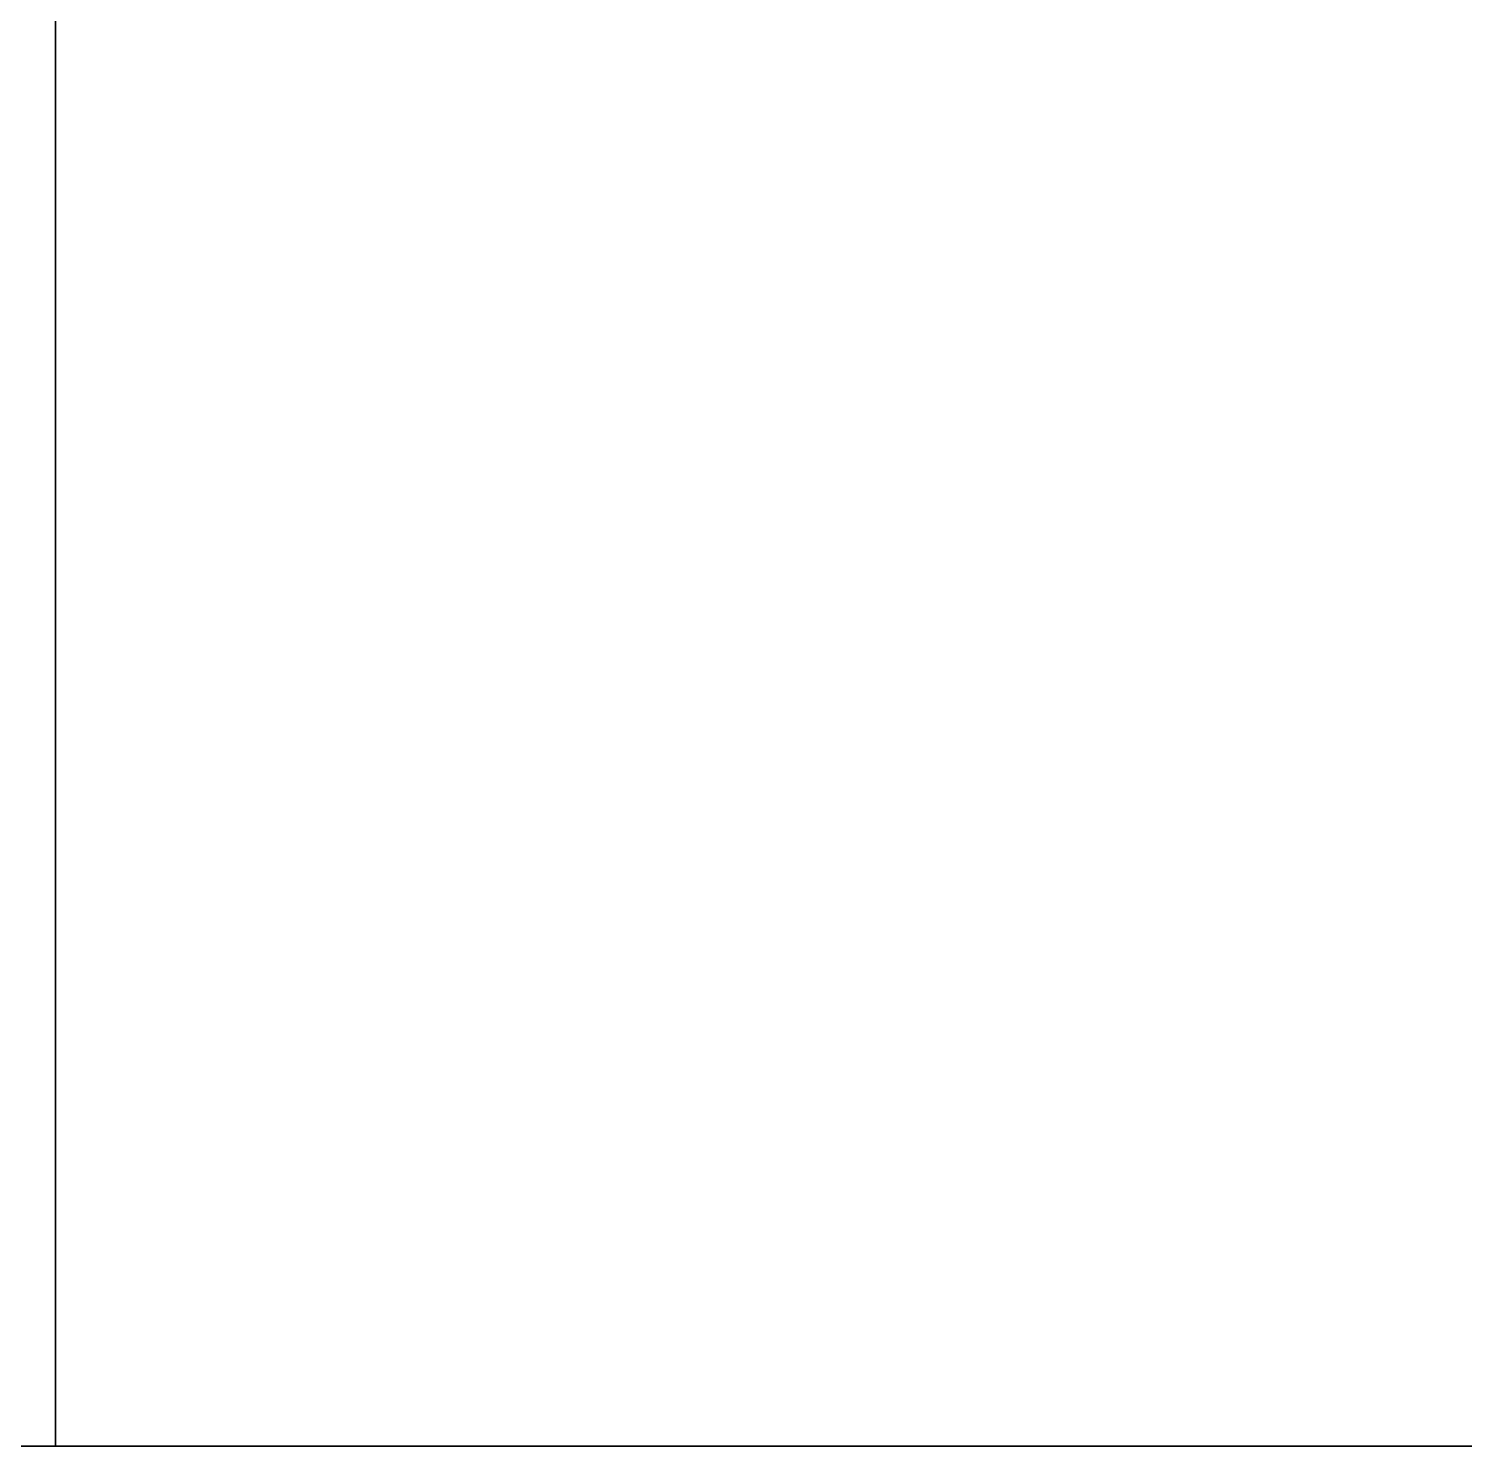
# Model space of a CAD drawing. Header units: millimetres. Extents: x -5968 to 8419, y -11886 to 221.
# Drawn here: x -5581.85 to -5566.09, y -11284.44 to -11268.86 of the extents above; entities that cross this region are included whole.
import ezdxf

# ---------------------------------------------------------------- set-up
doc = ezdxf.new("R2010")
doc.units = ezdxf.units.MM
doc.header["$LTSCALE"] = 20
doc.layers.add('Innenausbau_Konstruktion', color=7, linetype='Continuous')

msp = doc.modelspace()

# ---------------------------------------------------------------- linework, layer by layer
at = {"layer": 'Innenausbau_Konstruktion', "color": 7, "linetype": 'Continuous', "lineweight": 25, "transparency": 33554687}
for p, q in [((-5581.56, -11284.436, 3544.109), (-5581.56, -11284.436, 3559.609)), ((-5581.56, -11284.436, 3559.609), (-5567.716, -11284.436, 3559.609)), ((-5581.56, -11284.436, 3076.109), (-5581.56, -11284.436, 3091.609)), ((-5581.56, -11284.436, 3091.609), (-5567.716, -11284.436, 3091.609))]:
    msp.add_line(p, q, dxfattribs=at)
for points in [[(-4781.06, -11284.436, 3525.109), (-4781.06, -10714.436, 3525.109), (-5595.06, -10714.436, 3525.109), (-5595.06, -11284.436, 3525.109)], [(-5595.06, -11284.436, 3543.109), (-5595.06, -10714.436, 3543.109), (-4781.06, -10714.436, 3543.109), (-4781.06, -11284.436, 3543.109)], [(-4781.06, -11284.436, 3690.109), (-4781.06, -10714.436, 3690.109), (-5595.06, -10714.436, 3690.109), (-5595.06, -11284.436, 3690.109)], [(-5595.06, -11284.436, 3708.109), (-5595.06, -10714.436, 3708.109), (-4781.06, -10714.436, 3708.109), (-4781.06, -11284.436, 3708.109)], [(-4781.06, -11284.436, 4946.109), (-4781.06, -10714.436, 4946.109), (-5595.06, -10714.436, 4946.109), (-5595.06, -11284.436, 4946.109)], [(-5595.06, -11284.436, 4964.109), (-5595.06, -10714.436, 4964.109), (-4781.06, -10714.436, 4964.109), (-4781.06, -11284.436, 4964.109)], [(-4781.06, -11284.436, 5190.109), (-4781.06, -10714.436, 5190.109), (-5595.06, -10714.436, 5190.109), (-5595.06, -11284.436, 5190.109)], [(-5595.06, -11284.436, 5208.109), (-5595.06, -10714.436, 5208.109), (-4781.06, -10714.436, 5208.109), (-4781.06, -11284.436, 5208.109)], [(-5581.56, -11284.436, 3559.609), (-5581.56, -11266.436, 3559.609), (-5581.56, -11266.436, 3681.609), (-5581.56, -11284.436, 3681.609)], [(-4794.56, -11284.436, 3559.609), (-4794.56, -11266.436, 3559.609), (-5581.56, -11266.436, 3559.609), (-5581.56, -11284.436, 3559.609)], [(-5581.56, -11284.436, 3681.609), (-5581.56, -11266.436, 3681.609), (-4794.56, -11266.436, 3681.609), (-4794.56, -11284.436, 3681.609)], [(-5595.06, -11284.436, 3543.109), (-4781.06, -11284.436, 3543.109), (-4781.06, -11284.436, 3525.109), (-5595.06, -11284.436, 3525.109)], [(-5595.06, -11284.436, 3708.109), (-4781.06, -11284.436, 3708.109), (-4781.06, -11284.436, 3690.109), (-5595.06, -11284.436, 3690.109)], [(-5595.06, -11284.436, 4964.109), (-4781.06, -11284.436, 4964.109), (-4781.06, -11284.436, 4946.109), (-5595.06, -11284.436, 4946.109)], [(-5595.06, -11284.436, 5208.109), (-4781.06, -11284.436, 5208.109), (-4781.06, -11284.436, 5190.109), (-5595.06, -11284.436, 5190.109)], [(-5581.56, -11284.436, 3681.609), (-4794.56, -11284.436, 3681.609), (-4794.56, -11284.436, 3559.609), (-5581.56, -11284.436, 3559.609)]]:
    msp.add_3dface(points, dxfattribs=at)

doc.saveas('drawing.dxf')
